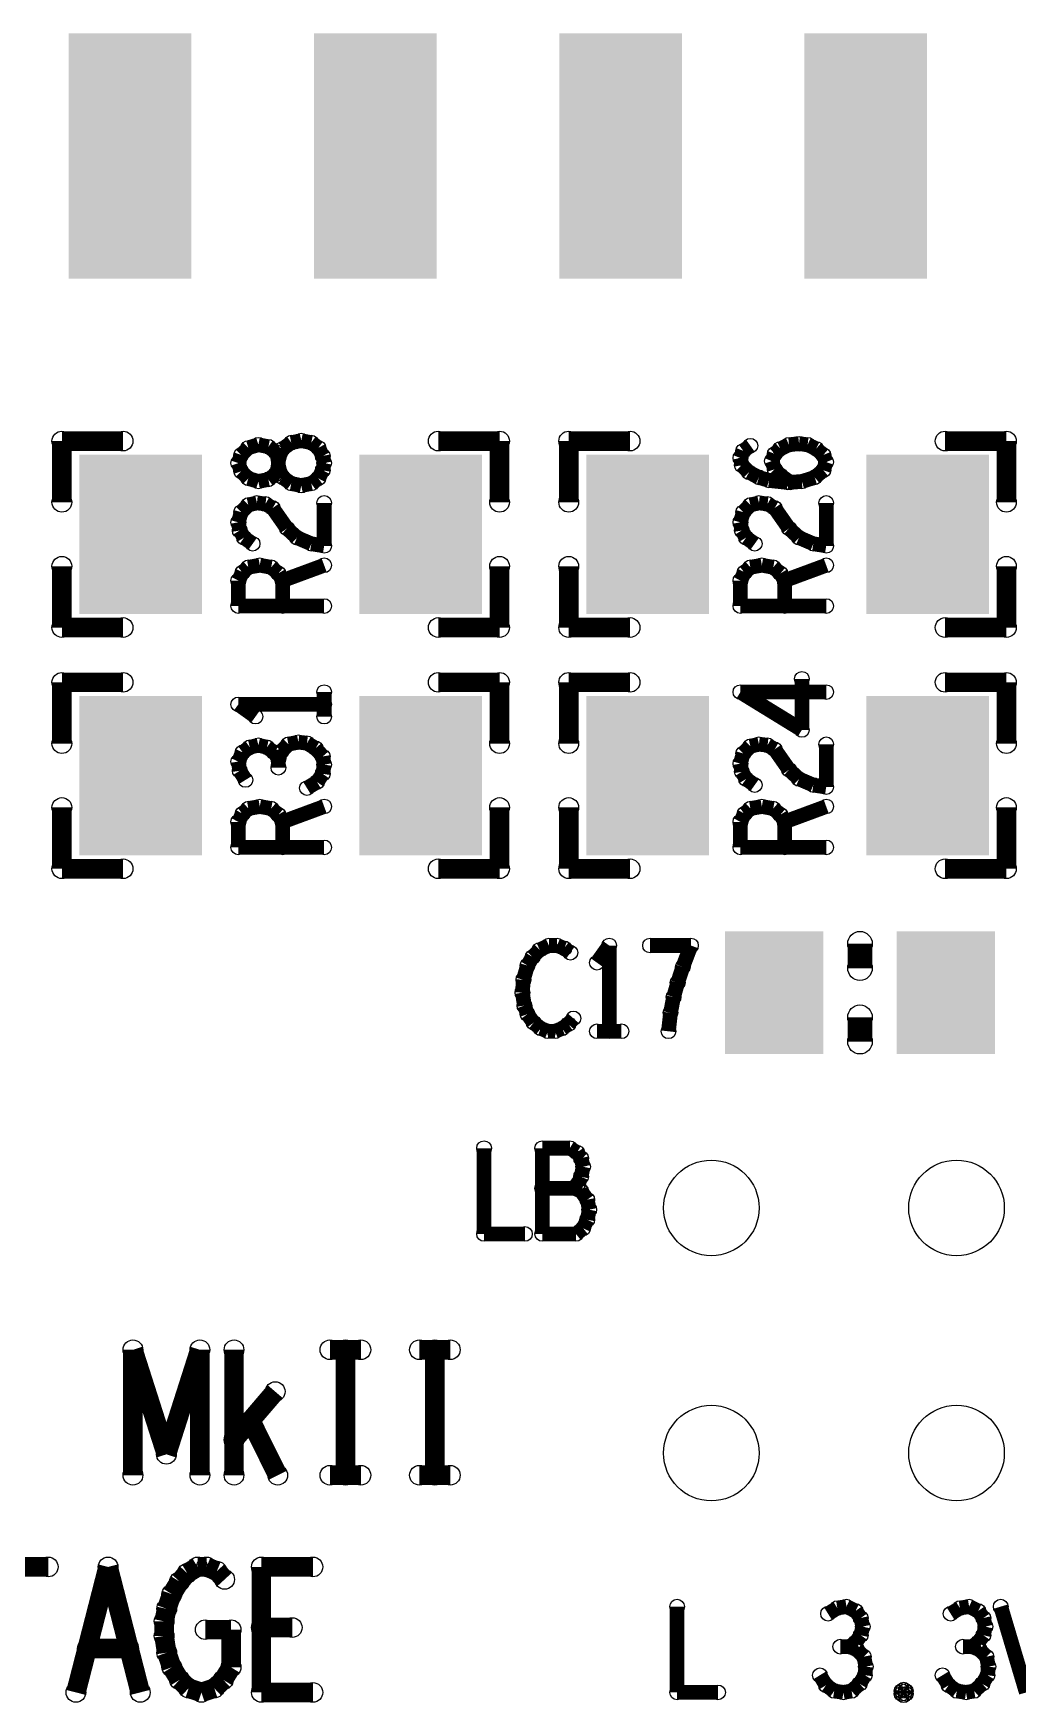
# Model space of a CAD drawing. Extents: x -18 to 115, y -16 to 67.
# Drawn here: x 43.19 to 53.38, y 8.14 to 25.44 of the extents above; entities that cross this region are included whole.
import ezdxf

# ---------------------------------------------------------------- set-up
doc = ezdxf.new("R2010")
doc.units = 0
doc.layers.get('0').update_dxf_attribs({"linetype": 'CONTINUOUS'})
for name, color, linetype in [('IVSTD1-2-1-2_DRL', 4, 'CONTINUOUS'), ('PASTETOP_ART', 5, 'CONTINUOUS'), ('SILK_TOP_ART', 14, 'CONTINUOUS')]:
    doc.layers.add(name, color=color, linetype=linetype)

# ---------------------------------------------------------------- blocks, each defined once
blk = doc.blocks.new('RECTANGLE_7')
blk.add_solid([(0.635, 0.8255), (0.635, -0.8255), (-0.635, 0.8255), (-0.635, -0.8255)])
blk = doc.blocks.new('RECTANGLE_43')
blk.add_solid([(0.635, 1.27), (0.635, -1.27), (-0.635, 1.27), (-0.635, -1.27)])
blk = doc.blocks.new('RECTANGLE_13')
blk.add_solid([(0.508, 0.635), (0.508, -0.635), (-0.508, 0.635), (-0.508, -0.635)])
blk = doc.blocks.new('ROUND_49')
blk.add_circle((0, 0), 0.102)
blk = doc.blocks.new('ROUND_50')
blk.add_circle((0, 0), 0.127)
blk = doc.blocks.new('ROUND_51')
blk.add_circle((0, 0), 0.0762)
blk = doc.blocks.new('ROUND_68')
blk.add_circle((0, 0), 0.495)

msp = doc.modelspace()

# ---------------------------------------------------------------- linework, layer by layer
at = {"layer": 'SILK_TOP_ART'}
for points, const_width in [([(43.483, 20.581), (43.483, 21.216)], 0.2032), ([(43.483, 21.216), (44.118, 21.216)], 0.2032), ([(45.8592, 21.1992), (45.7703, 21.1357)], 0.1524), ([(45.9629, 21.2203), (45.8592, 21.1992)], 0.1524), ([(46.0667, 21.1992), (45.9629, 21.2203)], 0.1524), ([(46.1407, 21.1462), (46.0667, 21.1992)], 0.1524), ([(47.382, 21.216), (48.017, 21.216)], 0.2032), ([(48.017, 21.216), (48.017, 20.581)], 0.2032), ([(48.733, 20.581), (48.733, 21.216)], 0.2032), ([(48.733, 21.216), (49.368, 21.216)], 0.2032), ([(52.632, 21.216), (53.267, 21.216)], 0.2032), ([(53.267, 21.216), (53.267, 20.581)], 0.2032), ([(45.311, 20.9875), (45.3406, 21.0722)], 0.1524), ([(45.3406, 21.0722), (45.4147, 21.1462)], 0.1524), ([(45.4147, 21.1462), (45.5184, 21.178)], 0.1524), ([(45.5184, 21.178), (45.6222, 21.1568)], 0.1524), ([(45.6222, 21.1568), (45.6962, 21.1039)], 0.1524), ([(45.6962, 21.1039), (45.7259, 21.0404)], 0.1524), ([(45.7703, 21.1357), (45.7259, 21.0404)], 0.1524), ([(45.7259, 21.0404), (45.7259, 20.9346)], 0.1524), ([(45.7259, 21.0404), (45.7259, 20.9346)], 0.1524), ([(46.1852, 21.0616), (46.1407, 21.1462)], 0.1524), ([(46.2, 20.9875), (46.1852, 21.0616)], 0.1524), ([(50.511, 21.0404), (50.5406, 21.1145)], 0.1524), ([(50.5258, 20.9663), (50.511, 21.0404)], 0.1524), ([(50.5406, 21.1145), (50.6147, 21.1674)], 0.1524), ([(50.837, 21.0087), (50.8666, 21.0828)], 0.1524), ([(50.8666, 21.0828), (50.9259, 21.1357)], 0.1524), ([(50.9259, 21.1357), (51.0148, 21.178)], 0.1524), ([(51.0148, 21.178), (51.1185, 21.1886)], 0.1524), ([(51.1185, 21.1886), (51.2074, 21.178)], 0.1524), ([(51.2074, 21.178), (51.2963, 21.1357)], 0.1524), ([(51.2963, 21.1357), (51.3704, 21.0722)], 0.1524), ([(51.3704, 21.0722), (51.4, 20.9981)], 0.1524), ([(45.3406, 20.9028), (45.311, 20.9875)], 0.1524), ([(45.4147, 20.8288), (45.3406, 20.9028)], 0.1524), ([(45.6962, 20.8711), (45.6222, 20.8182)], 0.1524), ([(45.7259, 20.9346), (45.6962, 20.8711)], 0.1524), ([(45.7259, 20.9346), (45.7703, 20.8393)], 0.1524), ([(46.1407, 20.8288), (46.1852, 20.9134)], 0.1524), ([(46.1852, 20.9134), (46.2, 20.9875)], 0.1524), ([(50.5999, 20.8922), (50.5258, 20.9663)], 0.1524), ([(50.7036, 20.8393), (50.5999, 20.8922)], 0.1524), ([(50.8666, 20.924), (50.837, 21.0087)], 0.1524), ([(50.9259, 20.8605), (50.8666, 20.924)], 0.1524), ([(51.0296, 20.7864), (50.9259, 20.8605)], 0.1524), ([(51.3704, 20.9134), (51.2815, 20.8393)], 0.1524), ([(51.4, 20.9981), (51.3704, 20.9134)], 0.1524), ([(45.5184, 20.797), (45.4147, 20.8288)], 0.1524), ([(45.6222, 20.8182), (45.5184, 20.797)], 0.1524), ([(45.7703, 20.8393), (45.8592, 20.7758)], 0.1524), ([(45.8592, 20.7758), (45.9629, 20.7547)], 0.1524), ([(45.9629, 20.7547), (46.0667, 20.7758)], 0.1524), ([(46.0667, 20.7758), (46.1407, 20.8288)], 0.1524), ([(50.8074, 20.8076), (50.7036, 20.8393)], 0.1524), ([(51, 20.7864), (50.8074, 20.8076)], 0.1524), ([(51.1481, 20.797), (51, 20.7864)], 0.1524), ([(51.2815, 20.8393), (51.1481, 20.797)], 0.1524), ([(45.3406, 20.4795), (45.4147, 20.5536)], 0.1524), ([(45.4147, 20.5536), (45.5036, 20.5748)], 0.1524), ([(45.5036, 20.5748), (45.5925, 20.5642)], 0.1524), ([(45.5925, 20.5642), (45.6666, 20.5218)], 0.1524), ([(45.6666, 20.5218), (45.8148, 20.3102)], 0.1524), ([(46.2, 20.1302), (46.2, 20.5748)], 0.1524), ([(50.5406, 20.4795), (50.6147, 20.5536)], 0.1524), ([(50.6147, 20.5536), (50.7036, 20.5748)], 0.1524), ([(50.7036, 20.5748), (50.7925, 20.5642)], 0.1524), ([(50.7925, 20.5642), (50.8666, 20.5218)], 0.1524), ([(50.8666, 20.5218), (51.0148, 20.3102)], 0.1524), ([(51.4, 20.1302), (51.4, 20.5748)], 0.1524), ([(45.311, 20.3737), (45.3406, 20.4795)], 0.1524), ([(45.3258, 20.289), (45.311, 20.3737)], 0.1524), ([(50.511, 20.3737), (50.5406, 20.4795)], 0.1524), ([(50.5258, 20.289), (50.511, 20.3737)], 0.1524), ([(45.3703, 20.2149), (45.3258, 20.289)], 0.1524), ([(45.4592, 20.1514), (45.3703, 20.2149)], 0.1524), ([(45.8148, 20.3102), (45.9185, 20.2149)], 0.1524), ([(45.9185, 20.2149), (46.0667, 20.1514)], 0.1524), ([(50.5703, 20.2149), (50.5258, 20.289)], 0.1524), ([(50.6592, 20.1514), (50.5703, 20.2149)], 0.1524), ([(51.0148, 20.3102), (51.1185, 20.2149)], 0.1524), ([(51.1185, 20.2149), (51.2667, 20.1514)], 0.1524), ([(46.0667, 20.1514), (46.2, 20.1302)], 0.1524), ([(51.2667, 20.1514), (51.4, 20.1302)], 0.1524), ([(43.483, 19.284), (43.483, 19.919)], 0.2032), ([(45.311, 19.7704), (45.3555, 19.8551)], 0.1524), ([(45.3555, 19.8551), (45.4147, 19.908)], 0.1524), ([(45.4147, 19.908), (45.5333, 19.9292)], 0.1524), ([(45.5333, 19.9292), (45.6518, 19.908)], 0.1524), ([(45.6518, 19.908), (45.7259, 19.8445)], 0.1524), ([(45.7259, 19.8445), (45.7703, 19.7704)], 0.1524), ([(45.7703, 19.7704), (46.2, 19.9292)], 0.1524), ([(48.017, 19.919), (48.017, 19.284)], 0.2032), ([(48.733, 19.284), (48.733, 19.919)], 0.2032), ([(50.511, 19.7704), (50.5555, 19.8551)], 0.1524), ([(50.5555, 19.8551), (50.6147, 19.908)], 0.1524), ([(50.6147, 19.908), (50.7333, 19.9292)], 0.1524), ([(50.7333, 19.9292), (50.8518, 19.908)], 0.1524), ([(50.8518, 19.908), (50.9259, 19.8445)], 0.1524), ([(50.9259, 19.8445), (50.9703, 19.7704)], 0.1524), ([(50.9703, 19.7704), (51.4, 19.9292)], 0.1524), ([(53.267, 19.919), (53.267, 19.284)], 0.2032), ([(45.311, 19.5058), (45.311, 19.7704)], 0.1524), ([(45.7703, 19.7704), (45.7703, 19.5058)], 0.1524), ([(50.511, 19.5058), (50.511, 19.7704)], 0.1524), ([(50.9703, 19.7704), (50.9703, 19.5058)], 0.1524), ([(46.2, 19.5058), (45.311, 19.5058)], 0.1524), ([(51.4, 19.5058), (50.511, 19.5058)], 0.1524), ([(44.118, 19.284), (43.483, 19.284)], 0.2032), ([(48.017, 19.284), (47.382, 19.284)], 0.2032), ([(49.368, 19.284), (48.733, 19.284)], 0.2032), ([(53.267, 19.284), (52.632, 19.284)], 0.2032), ([(43.483, 18.081), (43.483, 18.716)], 0.2032), ([(43.483, 18.716), (44.118, 18.716)], 0.2032), ([(46.2, 18.3605), (46.2, 18.6145)], 0.1524), ([(47.382, 18.716), (48.017, 18.716)], 0.2032), ([(48.017, 18.716), (48.017, 18.081)], 0.2032), ([(48.733, 18.081), (48.733, 18.716)], 0.2032), ([(48.733, 18.716), (49.368, 18.716)], 0.2032), ([(51.4, 18.6145), (50.511, 18.6145)], 0.1524), ([(50.511, 18.6145), (51.1481, 18.2229)], 0.1524), ([(51.1481, 18.2229), (51.1481, 18.7521)], 0.1524), ([(52.632, 18.716), (53.267, 18.716)], 0.2032), ([(53.267, 18.716), (53.267, 18.081)], 0.2032), ([(46.2, 18.4875), (45.311, 18.4875)], 0.1524), ([(45.311, 18.4875), (45.4888, 18.3605)], 0.1524), ([(45.9333, 18.0959), (45.8296, 18.0748)], 0.1524), ([(46.0222, 18.0853), (45.9333, 18.0959)], 0.1524), ([(46.1111, 18.0324), (46.0222, 18.0853)], 0.1524), ([(45.3555, 17.9901), (45.311, 17.8948)], 0.1524), ([(45.4295, 18.043), (45.3555, 17.9901)], 0.1524), ([(45.5184, 18.0642), (45.4295, 18.043)], 0.1524), ([(45.6074, 18.043), (45.5184, 18.0642)], 0.1524), ([(45.6814, 17.9901), (45.6074, 18.043)], 0.1524), ([(45.7259, 17.9266), (45.6814, 17.9901)], 0.1524), ([(45.7555, 18.0007), (45.7259, 17.9266)], 0.1524), ([(45.7259, 17.9266), (45.7259, 17.8313)], 0.1524), ([(45.8296, 18.0748), (45.7555, 18.0007)], 0.1524), ([(46.1852, 17.9478), (46.1111, 18.0324)], 0.1524), ([(46.2, 17.8631), (46.1852, 17.9478)], 0.1524), ([(50.511, 17.8737), (50.5406, 17.9795)], 0.1524), ([(50.5406, 17.9795), (50.6147, 18.0536)], 0.1524), ([(50.6147, 18.0536), (50.7036, 18.0748)], 0.1524), ([(50.7036, 18.0748), (50.7925, 18.0642)], 0.1524), ([(50.7925, 18.0642), (50.8666, 18.0218)], 0.1524), ([(50.8666, 18.0218), (51.0148, 17.8102)], 0.1524), ([(51.4, 17.6302), (51.4, 18.0748)], 0.1524), ([(45.311, 17.8948), (45.3258, 17.7996)], 0.1524), ([(45.3258, 17.7996), (45.3851, 17.7043)], 0.1524), ([(46.1259, 17.6832), (46.1852, 17.7678)], 0.1524), ([(46.1852, 17.7678), (46.2, 17.8631)], 0.1524), ([(50.5258, 17.789), (50.511, 17.8737)], 0.1524), ([(50.5703, 17.7149), (50.5258, 17.789)], 0.1524), ([(51.0148, 17.8102), (51.1185, 17.7149)], 0.1524), ([(46.0222, 17.6197), (46.1259, 17.6832)], 0.1524), ([(50.6592, 17.6514), (50.5703, 17.7149)], 0.1524), ([(51.1185, 17.7149), (51.2667, 17.6514)], 0.1524), ([(51.2667, 17.6514), (51.4, 17.6302)], 0.1524), ([(43.483, 16.784), (43.483, 17.419)], 0.2032), ([(45.3555, 17.3551), (45.4147, 17.408)], 0.1524), ([(45.4147, 17.408), (45.5333, 17.4292)], 0.1524), ([(45.5333, 17.4292), (45.6518, 17.408)], 0.1524), ([(45.6518, 17.408), (45.7259, 17.3445)], 0.1524), ([(45.7703, 17.2704), (46.2, 17.4292)], 0.1524), ([(48.017, 17.419), (48.017, 16.784)], 0.2032), ([(48.733, 16.784), (48.733, 17.419)], 0.2032), ([(50.5555, 17.3551), (50.6147, 17.408)], 0.1524), ([(50.6147, 17.408), (50.7333, 17.4292)], 0.1524), ([(50.7333, 17.4292), (50.8518, 17.408)], 0.1524), ([(50.8518, 17.408), (50.9259, 17.3445)], 0.1524), ([(50.9703, 17.2704), (51.4, 17.4292)], 0.1524), ([(53.267, 17.419), (53.267, 16.784)], 0.2032), ([(45.311, 17.2704), (45.3555, 17.3551)], 0.1524), ([(45.311, 17.0058), (45.311, 17.2704)], 0.1524), ([(45.7259, 17.3445), (45.7703, 17.2704)], 0.1524), ([(45.7703, 17.2704), (45.7703, 17.0058)], 0.1524), ([(50.511, 17.2704), (50.5555, 17.3551)], 0.1524), ([(50.511, 17.0058), (50.511, 17.2704)], 0.1524), ([(50.9259, 17.3445), (50.9703, 17.2704)], 0.1524), ([(50.9703, 17.2704), (50.9703, 17.0058)], 0.1524), ([(46.2, 17.0058), (45.311, 17.0058)], 0.1524), ([(51.4, 17.0058), (50.511, 17.0058)], 0.1524), ([(44.118, 16.784), (43.483, 16.784)], 0.2032), ([(48.017, 16.784), (47.382, 16.784)], 0.2032), ([(49.368, 16.784), (48.733, 16.784)], 0.2032), ([(53.267, 16.784), (52.632, 16.784)], 0.2032), ([(51.75, 16.008), (51.75, 15.754)], 0.254), ([(48.3588, 15.8705), (48.3058, 15.7816)], 0.1524), ([(48.4328, 15.9445), (48.3588, 15.8705)], 0.1524), ([(48.5281, 15.989), (48.4328, 15.9445)], 0.1524), ([(48.6128, 15.989), (48.5281, 15.989)], 0.1524), ([(48.6868, 15.9594), (48.6128, 15.989)], 0.1524), ([(48.7503, 15.9149), (48.6868, 15.9594)], 0.1524), ([(49.1525, 15.989), (49.0255, 15.8112)], 0.1524), ([(49.1525, 15.1), (49.1525, 15.989)], 0.1524), ([(49.9992, 15.989), (49.5758, 15.989)], 0.1524), ([(49.9145, 15.7667), (49.9992, 15.989)], 0.1524), ([(48.3058, 15.7816), (48.2635, 15.6334)], 0.1524), ([(49.8616, 15.6038), (49.9145, 15.7667)], 0.1524), ([(48.2635, 15.6334), (48.2529, 15.5)], 0.1524), ([(48.2529, 15.5), (48.2741, 15.3667)], 0.1524), ([(49.8193, 15.4556), (49.8616, 15.6038)], 0.1524), ([(48.2741, 15.3667), (48.3058, 15.2778)], 0.1524), ([(49.7875, 15.2926), (49.8193, 15.4556)], 0.1524), ([(48.3058, 15.2778), (48.3693, 15.1889)], 0.1524), ([(48.3693, 15.1889), (48.4434, 15.1296)], 0.1524), ([(48.6657, 15.1296), (48.7292, 15.1741)], 0.1524), ([(48.7292, 15.1741), (48.7821, 15.2333)], 0.1524), ([(49.7663, 15.1), (49.7875, 15.2926)], 0.1524), ([(51.75, 15.246), (51.75, 14.992)], 0.254), ([(48.4434, 15.1296), (48.5175, 15.1)], 0.1524), ([(48.5175, 15.1), (48.5916, 15.1)], 0.1524), ([(48.5916, 15.1), (48.6657, 15.1296)], 0.1524), ([(49.0255, 15.1), (49.2795, 15.1)], 0.1524), ([(47.8558, 13.889), (47.8558, 13)], 0.1524), ([(48.7448, 13.889), (48.4591, 13.889)], 0.1524), ([(48.4591, 13.889), (48.4591, 13)], 0.1524), ([(48.8189, 13.8445), (48.7448, 13.889)], 0.1524), ([(48.8612, 13.7853), (48.8189, 13.8445)], 0.1524), ([(48.8824, 13.6964), (48.8612, 13.7853)], 0.1524), ([(48.8295, 13.5186), (48.8612, 13.5926)], 0.1524), ([(48.8612, 13.5926), (48.8824, 13.6964)], 0.1524), ([(48.7872, 13.4741), (48.4591, 13.4741)], 0.1524), ([(48.7872, 13.4741), (48.8295, 13.5186)], 0.1524), ([(48.8612, 13.4445), (48.7872, 13.4741)], 0.1524), ([(48.9248, 13.3556), (48.8612, 13.4445)], 0.1524), ([(48.9459, 13.2519), (48.9248, 13.3556)], 0.1524), ([(48.9248, 13.1482), (48.9459, 13.2519)], 0.1524), ([(48.8824, 13.0593), (48.9248, 13.1482)], 0.1524), ([(47.8558, 13), (48.2792, 13)], 0.1524), ([(48.4591, 13), (48.8083, 13)], 0.1524), ([(48.8083, 13), (48.8824, 13.0593)], 0.1524), ([(44.2193, 10.5), (44.2193, 11.8)], 0.2032), ([(44.2193, 11.8), (44.566, 10.7167)], 0.2032), ([(44.566, 10.7167), (44.9127, 11.8)], 0.2032), ([(44.9127, 11.8), (44.9127, 10.5)], 0.2032), ([(45.2663, 10.5), (45.2663, 11.8)], 0.2032), ([(46.26, 11.8), (46.58, 11.8)], 0.2032), ([(46.42, 11.8), (46.42, 10.5)], 0.2032), ([(47.187, 11.8), (47.507, 11.8)], 0.2032), ([(47.347, 11.8), (47.347, 10.5)], 0.2032), ([(45.693, 11.3666), (45.2663, 10.8683)], 0.2032), ([(45.4397, 11.0633), (45.7197, 10.5)], 0.2032), ([(46.26, 10.5), (46.58, 10.5)], 0.2032), ([(47.187, 10.5), (47.507, 10.5)], 0.2032), ([(42.7283, 9.55), (43.3417, 9.55)], 0.2032), ([(43.6287, 8.25), (43.962, 9.55)], 0.2032), ([(43.962, 9.55), (44.2953, 8.25)], 0.2032), ([(44.7023, 9.3983), (44.7823, 9.485)], 0.2032), ([(44.7823, 9.485), (44.889, 9.55)], 0.2032), ([(44.889, 9.55), (44.9823, 9.55)], 0.2032), ([(44.9823, 9.55), (45.089, 9.5067)], 0.2032), ([(45.089, 9.5067), (45.169, 9.42)], 0.2032), ([(45.5493, 8.25), (45.5493, 9.55)], 0.2032), ([(45.5493, 9.55), (46.0827, 9.55)], 0.2032), ([(44.569, 9.1166), (44.6223, 9.2684)], 0.2032), ([(44.6223, 9.2684), (44.7023, 9.3983)], 0.2032), ([(44.5423, 8.9867), (44.569, 9.1166)], 0.2032), ([(49.8558, 9.139), (49.8558, 8.25)], 0.1524), ([(51.5146, 9.1242), (51.4193, 9.0649)], 0.1524), ([(51.6098, 9.139), (51.5146, 9.1242)], 0.1524), ([(51.7051, 9.0945), (51.6098, 9.139)], 0.1524), ([(51.758, 9.0205), (51.7051, 9.0945)], 0.1524), ([(52.7846, 9.1242), (52.6893, 9.0649)], 0.1524), ([(52.8798, 9.139), (52.7846, 9.1242)], 0.1524), ([(52.9751, 9.0945), (52.8798, 9.139)], 0.1524), ([(53.028, 9.0205), (52.9751, 9.0945)], 0.1524), ([(53.2079, 9.139), (53.4725, 8.25)], 0.1524), ([(44.5423, 8.835), (44.5423, 8.9867)], 0.2032), ([(44.969, 8.9), (45.2357, 8.9)], 0.2032), ([(45.2357, 8.9), (45.2357, 8.51)], 0.2032), ([(45.8693, 8.9217), (45.5493, 8.9217)], 0.2032), ([(51.7792, 8.9316), (51.758, 9.0205)], 0.1524), ([(51.758, 8.8426), (51.7792, 8.9316)], 0.1524), ([(53.0492, 8.9316), (53.028, 9.0205)], 0.1524), ([(53.028, 8.8426), (53.0492, 8.9316)], 0.1524), ([(44.569, 8.6617), (44.5423, 8.835)], 0.2032), ([(51.6416, 8.7241), (51.7051, 8.7686)], 0.1524), ([(51.7051, 8.7686), (51.758, 8.8426)], 0.1524), ([(52.9116, 8.7241), (52.9751, 8.7686)], 0.1524), ([(52.9751, 8.7686), (53.028, 8.8426)], 0.1524), ([(44.1753, 8.705), (43.7487, 8.705)], 0.2032), ([(44.6223, 8.51), (44.569, 8.6617)], 0.2032), ([(51.6416, 8.7241), (51.5463, 8.7241)], 0.1524), ([(51.7157, 8.6945), (51.6416, 8.7241)], 0.1524), ([(51.7898, 8.6204), (51.7157, 8.6945)], 0.1524), ([(51.8109, 8.5167), (51.7898, 8.6204)], 0.1524), ([(52.9116, 8.7241), (52.8163, 8.7241)], 0.1524), ([(52.9857, 8.6945), (52.9116, 8.7241)], 0.1524), ([(53.0598, 8.6204), (52.9857, 8.6945)], 0.1524), ([(53.0809, 8.5167), (53.0598, 8.6204)], 0.1524), ([(44.7023, 8.38), (44.6223, 8.51)], 0.2032), ([(44.7957, 8.2933), (44.7023, 8.38)], 0.2032), ([(45.1557, 8.38), (45.0623, 8.2933)], 0.2032), ([(45.2357, 8.51), (45.1557, 8.38)], 0.2032), ([(51.3347, 8.4278), (51.3982, 8.3241)], 0.1524), ([(51.7474, 8.3389), (51.8003, 8.4278)], 0.1524), ([(51.8003, 8.4278), (51.8109, 8.5167)], 0.1524), ([(52.6047, 8.4278), (52.6682, 8.3241)], 0.1524), ([(53.0174, 8.3389), (53.0703, 8.4278)], 0.1524), ([(53.0703, 8.4278), (53.0809, 8.5167)], 0.1524), ([(44.929, 8.25), (44.7957, 8.2933)], 0.2032), ([(45.0623, 8.2933), (44.929, 8.25)], 0.2032), ([(46.0827, 8.25), (45.5493, 8.25)], 0.2032), ([(49.8558, 8.25), (50.2792, 8.25)], 0.1524), ([(51.3982, 8.3241), (51.4828, 8.2648)], 0.1524), ([(51.4828, 8.2648), (51.5781, 8.25)], 0.1524), ([(51.5781, 8.25), (51.6628, 8.2648)], 0.1524), ([(51.6628, 8.2648), (51.7474, 8.3389)], 0.1524), ([(52.1813, 8.2648), (52.2025, 8.2796)], 0.1524), ([(52.1813, 8.2352), (52.1813, 8.2648)], 0.1524), ([(52.2025, 8.2204), (52.1813, 8.2352)], 0.1524), ([(52.2025, 8.2796), (52.2237, 8.2648)], 0.1524), ([(52.2237, 8.2352), (52.2025, 8.2204)], 0.1524), ([(52.2237, 8.2648), (52.2237, 8.2352)], 0.1524), ([(52.6682, 8.3241), (52.7528, 8.2648)], 0.1524), ([(52.7528, 8.2648), (52.8481, 8.25)], 0.1524), ([(52.8481, 8.25), (52.9328, 8.2648)], 0.1524), ([(52.9328, 8.2648), (53.0174, 8.3389)], 0.1524)]:
    msp.add_lwpolyline(points, dxfattribs=dict(at, const_width=const_width))

# ---------------------------------------------------------------- block references
at = {"layer": 'IVSTD1-2-1-2_DRL'}
for p in [(50.21, 13.27), (52.75, 13.27), (50.21, 10.73), (52.75, 10.73)]:
    msp.add_blockref('ROUND_68', p, dxfattribs=at)
at = {"layer": 'PASTETOP_ART'}
for name, p in [('RECTANGLE_43', (44.19, 24.17)), ('RECTANGLE_43', (46.73, 24.17)), ('RECTANGLE_43', (49.27, 24.17)), ('RECTANGLE_43', (51.81, 24.17)), ('RECTANGLE_7', (44.3, 20.25)), ('RECTANGLE_7', (47.2, 20.25)), ('RECTANGLE_7', (49.55, 20.25)), ('RECTANGLE_7', (52.45, 20.25)), ('RECTANGLE_7', (44.3, 17.75)), ('RECTANGLE_7', (47.2, 17.75)), ('RECTANGLE_7', (49.55, 17.75)), ('RECTANGLE_7', (52.45, 17.75)), ('RECTANGLE_13', (50.861, 15.5)), ('RECTANGLE_13', (52.639, 15.5))]:
    msp.add_blockref(name, p, dxfattribs=at)
at = {"layer": 'SILK_TOP_ART'}
for name, p in [('ROUND_49', (43.483, 21.216)), ('ROUND_49', (44.118, 21.216)), ('ROUND_51', (45.8592, 21.1992)), ('ROUND_51', (45.9629, 21.2203)), ('ROUND_51', (46.0667, 21.1992)), ('ROUND_49', (47.382, 21.216)), ('ROUND_49', (48.017, 21.216)), ('ROUND_49', (48.733, 21.216)), ('ROUND_49', (49.368, 21.216)), ('ROUND_49', (52.632, 21.216)), ('ROUND_49', (53.267, 21.216)), ('ROUND_51', (45.3406, 21.0722)), ('ROUND_51', (45.4147, 21.1462)), ('ROUND_51', (45.5184, 21.178)), ('ROUND_51', (45.6222, 21.1568)), ('ROUND_51', (45.6962, 21.1039)), ('ROUND_51', (45.7259, 21.0404)), ('ROUND_51', (45.7259, 21.0404)), ('ROUND_51', (45.7703, 21.1357)), ('ROUND_51', (46.1407, 21.1462)), ('ROUND_51', (46.1852, 21.0616)), ('ROUND_51', (50.511, 21.0404)), ('ROUND_51', (50.5406, 21.1145)), ('ROUND_51', (50.6147, 21.1674)), ('ROUND_51', (50.8666, 21.0828)), ('ROUND_51', (50.9259, 21.1357)), ('ROUND_51', (51.0148, 21.178)), ('ROUND_51', (51.1185, 21.1886)), ('ROUND_51', (51.2074, 21.178)), ('ROUND_51', (51.2963, 21.1357)), ('ROUND_51', (51.3704, 21.0722)), ('ROUND_51', (45.311, 20.9875)), ('ROUND_51', (45.3406, 20.9028)), ('ROUND_51', (45.6962, 20.8711)), ('ROUND_51', (45.7259, 20.9346)), ('ROUND_51', (45.7259, 20.9346)), ('ROUND_51', (46.1852, 20.9134)), ('ROUND_51', (46.2, 20.9875)), ('ROUND_51', (46.2, 20.9875)), ('ROUND_51', (50.5258, 20.9663)), ('ROUND_51', (50.5999, 20.8922)), ('ROUND_51', (50.837, 21.0087)), ('ROUND_51', (50.8666, 20.924)), ('ROUND_51', (50.9259, 20.8605)), ('ROUND_51', (51.3704, 20.9134)), ('ROUND_51', (51.4, 20.9981)), ('ROUND_51', (45.4147, 20.8288)), ('ROUND_51', (45.5184, 20.797)), ('ROUND_51', (45.6222, 20.8182)), ('ROUND_51', (45.7703, 20.8393)), ('ROUND_51', (45.8592, 20.7758)), ('ROUND_51', (45.9629, 20.7547)), ('ROUND_51', (46.0667, 20.7758)), ('ROUND_51', (46.1407, 20.8288)), ('ROUND_51', (50.7036, 20.8393)), ('ROUND_51', (50.8074, 20.8076)), ('ROUND_51', (51, 20.7864)), ('ROUND_51', (51.0296, 20.7864)), ('ROUND_51', (51.1481, 20.797)), ('ROUND_51', (51.2815, 20.8393)), ('ROUND_49', (43.483, 20.581)), ('ROUND_51', (45.4147, 20.5536)), ('ROUND_51', (45.5036, 20.5748)), ('ROUND_51', (45.5925, 20.5642)), ('ROUND_51', (45.6666, 20.5218)), ('ROUND_51', (46.2, 20.5748)), ('ROUND_49', (48.017, 20.581)), ('ROUND_49', (48.733, 20.581)), ('ROUND_51', (50.6147, 20.5536)), ('ROUND_51', (50.7036, 20.5748)), ('ROUND_51', (50.7925, 20.5642)), ('ROUND_51', (50.8666, 20.5218)), ('ROUND_51', (51.4, 20.5748)), ('ROUND_49', (53.267, 20.581)), ('ROUND_51', (45.311, 20.3737)), ('ROUND_51', (45.3406, 20.4795)), ('ROUND_51', (50.511, 20.3737)), ('ROUND_51', (50.5406, 20.4795)), ('ROUND_51', (45.3258, 20.289)), ('ROUND_51', (45.3703, 20.2149)), ('ROUND_51', (45.8148, 20.3102)), ('ROUND_51', (45.9185, 20.2149)), ('ROUND_51', (50.5258, 20.289)), ('ROUND_51', (50.5703, 20.2149)), ('ROUND_51', (51.0148, 20.3102)), ('ROUND_51', (51.1185, 20.2149)), ('ROUND_51', (45.4592, 20.1514)), ('ROUND_51', (46.0667, 20.1514)), ('ROUND_51', (46.2, 20.1302)), ('ROUND_51', (50.6592, 20.1514)), ('ROUND_51', (51.2667, 20.1514)), ('ROUND_51', (51.4, 20.1302)), ('ROUND_49', (43.483, 19.919)), ('ROUND_51', (45.3555, 19.8551)), ('ROUND_51', (45.4147, 19.908)), ('ROUND_51', (45.5333, 19.9292)), ('ROUND_51', (45.6518, 19.908)), ('ROUND_51', (45.7259, 19.8445)), ('ROUND_51', (46.2, 19.9292)), ('ROUND_49', (48.017, 19.919)), ('ROUND_49', (48.733, 19.919)), ('ROUND_51', (50.5555, 19.8551)), ('ROUND_51', (50.6147, 19.908)), ('ROUND_51', (50.7333, 19.9292)), ('ROUND_51', (50.8518, 19.908)), ('ROUND_51', (50.9259, 19.8445)), ('ROUND_51', (51.4, 19.9292)), ('ROUND_49', (53.267, 19.919)), ('ROUND_51', (45.311, 19.7704)), ('ROUND_51', (45.7703, 19.7704)), ('ROUND_51', (45.7703, 19.7704)), ('ROUND_51', (50.511, 19.7704)), ('ROUND_51', (50.9703, 19.7704)), ('ROUND_51', (50.9703, 19.7704)), ('ROUND_51', (45.311, 19.5058)), ('ROUND_51', (45.7703, 19.5058)), ('ROUND_51', (46.2, 19.5058)), ('ROUND_51', (50.511, 19.5058)), ('ROUND_51', (50.9703, 19.5058)), ('ROUND_51', (51.4, 19.5058)), ('ROUND_49', (43.483, 19.284)), ('ROUND_49', (44.118, 19.284)), ('ROUND_49', (47.382, 19.284)), ('ROUND_49', (48.017, 19.284)), ('ROUND_49', (48.733, 19.284)), ('ROUND_49', (49.368, 19.284)), ('ROUND_49', (52.632, 19.284)), ('ROUND_49', (53.267, 19.284)), ('ROUND_49', (43.483, 18.716)), ('ROUND_49', (44.118, 18.716)), ('ROUND_51', (46.2, 18.6145)), ('ROUND_49', (47.382, 18.716)), ('ROUND_49', (48.017, 18.716)), ('ROUND_49', (48.733, 18.716)), ('ROUND_49', (49.368, 18.716)), ('ROUND_51', (50.511, 18.6145)), ('ROUND_51', (51.1481, 18.7521)), ('ROUND_51', (51.4, 18.6145)), ('ROUND_49', (52.632, 18.716)), ('ROUND_49', (53.267, 18.716)), ('ROUND_51', (45.311, 18.4875)), ('ROUND_51', (46.2, 18.4875)), ('ROUND_51', (45.4888, 18.3605)), ('ROUND_51', (46.2, 18.3605)), ('ROUND_49', (43.483, 18.081)), ('ROUND_51', (45.9333, 18.0959)), ('ROUND_51', (46.0222, 18.0853)), ('ROUND_49', (48.017, 18.081)), ('ROUND_49', (48.733, 18.081)), ('ROUND_51', (51.1481, 18.2229)), ('ROUND_49', (53.267, 18.081)), ('ROUND_51', (45.3555, 17.9901)), ('ROUND_51', (45.4295, 18.043)), ('ROUND_51', (45.5184, 18.0642)), ('ROUND_51', (45.6074, 18.043)), ('ROUND_51', (45.6814, 17.9901)), ('ROUND_51', (45.7259, 17.9266)), ('ROUND_51', (45.7259, 17.9266)), ('ROUND_51', (45.7555, 18.0007)), ('ROUND_51', (45.8296, 18.0748)), ('ROUND_51', (46.1111, 18.0324)), ('ROUND_51', (46.1852, 17.9478)), ('ROUND_51', (50.5406, 17.9795)), ('ROUND_51', (50.6147, 18.0536)), ('ROUND_51', (50.7036, 18.0748)), ('ROUND_51', (50.7925, 18.0642)), ('ROUND_51', (50.8666, 18.0218)), ('ROUND_51', (51.4, 18.0748)), ('ROUND_51', (45.311, 17.8948)), ('ROUND_51', (45.3258, 17.7996)), ('ROUND_51', (45.7259, 17.8313)), ('ROUND_51', (46.1852, 17.7678)), ('ROUND_51', (46.2, 17.8631)), ('ROUND_51', (50.511, 17.8737)), ('ROUND_51', (50.5258, 17.789)), ('ROUND_51', (51.0148, 17.8102)), ('ROUND_51', (45.3851, 17.7043)), ('ROUND_51', (46.0222, 17.6197)), ('ROUND_51', (46.1259, 17.6832)), ('ROUND_51', (50.5703, 17.7149)), ('ROUND_51', (50.6592, 17.6514)), ('ROUND_51', (51.1185, 17.7149)), ('ROUND_51', (51.2667, 17.6514)), ('ROUND_51', (51.4, 17.6302)), ('ROUND_49', (43.483, 17.419)), ('ROUND_51', (45.4147, 17.408)), ('ROUND_51', (45.5333, 17.4292)), ('ROUND_51', (45.6518, 17.408)), ('ROUND_51', (46.2, 17.4292)), ('ROUND_49', (48.017, 17.419)), ('ROUND_49', (48.733, 17.419)), ('ROUND_51', (50.6147, 17.408)), ('ROUND_51', (50.7333, 17.4292)), ('ROUND_51', (50.8518, 17.408)), ('ROUND_51', (51.4, 17.4292)), ('ROUND_49', (53.267, 17.419)), ('ROUND_51', (45.311, 17.2704)), ('ROUND_51', (45.3555, 17.3551)), ('ROUND_51', (45.7259, 17.3445)), ('ROUND_51', (45.7703, 17.2704)), ('ROUND_51', (45.7703, 17.2704)), ('ROUND_51', (50.511, 17.2704)), ('ROUND_51', (50.5555, 17.3551)), ('ROUND_51', (50.9259, 17.3445)), ('ROUND_51', (50.9703, 17.2704)), ('ROUND_51', (50.9703, 17.2704)), ('ROUND_51', (45.311, 17.0058)), ('ROUND_51', (45.7703, 17.0058)), ('ROUND_51', (46.2, 17.0058)), ('ROUND_51', (50.511, 17.0058)), ('ROUND_51', (50.9703, 17.0058)), ('ROUND_51', (51.4, 17.0058)), ('ROUND_49', (43.483, 16.784)), ('ROUND_49', (44.118, 16.784)), ('ROUND_49', (47.382, 16.784)), ('ROUND_49', (48.017, 16.784)), ('ROUND_49', (48.733, 16.784)), ('ROUND_49', (49.368, 16.784)), ('ROUND_49', (52.632, 16.784)), ('ROUND_49', (53.267, 16.784)), ('ROUND_50', (51.75, 16.008)), ('ROUND_51', (48.3588, 15.8705)), ('ROUND_51', (48.4328, 15.9445)), ('ROUND_51', (48.5281, 15.989)), ('ROUND_51', (48.6128, 15.989)), ('ROUND_51', (48.6868, 15.9594)), ('ROUND_51', (48.7503, 15.9149)), ('ROUND_51', (49.1525, 15.989)), ('ROUND_51', (49.5758, 15.989)), ('ROUND_51', (49.9992, 15.989)), ('ROUND_51', (48.3058, 15.7816)), ('ROUND_51', (49.0255, 15.8112)), ('ROUND_51', (49.9145, 15.7667)), ('ROUND_50', (51.75, 15.754)), ('ROUND_51', (48.2529, 15.5)), ('ROUND_51', (48.2635, 15.6334)), ('ROUND_51', (49.8616, 15.6038)), ('ROUND_51', (48.2741, 15.3667)), ('ROUND_51', (49.8193, 15.4556)), ('ROUND_51', (48.3058, 15.2778)), ('ROUND_51', (48.3693, 15.1889)), ('ROUND_51', (48.7292, 15.1741)), ('ROUND_51', (48.7821, 15.2333)), ('ROUND_51', (49.7875, 15.2926)), ('ROUND_50', (51.75, 15.246)), ('ROUND_51', (48.4434, 15.1296)), ('ROUND_51', (48.5175, 15.1)), ('ROUND_51', (48.5916, 15.1)), ('ROUND_51', (48.6657, 15.1296)), ('ROUND_51', (49.0255, 15.1)), ('ROUND_51', (49.1525, 15.1)), ('ROUND_51', (49.2795, 15.1)), ('ROUND_51', (49.7663, 15.1)), ('ROUND_50', (51.75, 14.992)), ('ROUND_51', (47.8558, 13.889)), ('ROUND_51', (48.4591, 13.889)), ('ROUND_51', (48.7448, 13.889)), ('ROUND_51', (48.8189, 13.8445)), ('ROUND_51', (48.8612, 13.7853)), ('ROUND_51', (48.8612, 13.5926)), ('ROUND_51', (48.8824, 13.6964)), ('ROUND_51', (48.4591, 13.4741)), ('ROUND_51', (48.7872, 13.4741)), ('ROUND_51', (48.7872, 13.4741)), ('ROUND_51', (48.8295, 13.5186)), ('ROUND_51', (48.8612, 13.4445)), ('ROUND_51', (48.9248, 13.3556)), ('ROUND_51', (48.9459, 13.2519)), ('ROUND_51', (48.9248, 13.1482)), ('ROUND_51', (47.8558, 13)), ('ROUND_51', (48.2792, 13)), ('ROUND_51', (48.4591, 13)), ('ROUND_51', (48.8083, 13)), ('ROUND_51', (48.8824, 13.0593)), ('ROUND_49', (44.2193, 11.8)), ('ROUND_49', (44.9127, 11.8)), ('ROUND_49', (45.2663, 11.8)), ('ROUND_49', (46.26, 11.8)), ('ROUND_49', (46.42, 11.8)), ('ROUND_49', (46.58, 11.8)), ('ROUND_49', (47.187, 11.8)), ('ROUND_49', (47.347, 11.8)), ('ROUND_49', (47.507, 11.8)), ('ROUND_49', (45.693, 11.3666)), ('ROUND_49', (45.4397, 11.0633)), ('ROUND_49', (45.2663, 10.8683)), ('ROUND_49', (44.566, 10.7167)), ('ROUND_49', (44.2193, 10.5)), ('ROUND_49', (44.9127, 10.5)), ('ROUND_49', (45.2663, 10.5)), ('ROUND_49', (45.7197, 10.5)), ('ROUND_49', (46.26, 10.5)), ('ROUND_49', (46.42, 10.5)), ('ROUND_49', (46.58, 10.5)), ('ROUND_49', (47.187, 10.5)), ('ROUND_49', (47.347, 10.5)), ('ROUND_49', (47.507, 10.5)), ('ROUND_49', (43.3417, 9.55)), ('ROUND_49', (43.962, 9.55)), ('ROUND_49', (44.7823, 9.485)), ('ROUND_49', (44.889, 9.55)), ('ROUND_49', (44.9823, 9.55)), ('ROUND_49', (45.089, 9.5067)), ('ROUND_49', (45.169, 9.42)), ('ROUND_49', (45.5493, 9.55)), ('ROUND_49', (46.0827, 9.55)), ('ROUND_49', (44.6223, 9.2684)), ('ROUND_49', (44.7023, 9.3983)), ('ROUND_49', (44.569, 9.1166)), ('ROUND_51', (49.8558, 9.139)), ('ROUND_51', (51.5146, 9.1242)), ('ROUND_51', (51.6098, 9.139)), ('ROUND_51', (51.7051, 9.0945)), ('ROUND_51', (52.7846, 9.1242)), ('ROUND_51', (52.8798, 9.139)), ('ROUND_51', (52.9751, 9.0945)), ('ROUND_51', (53.2079, 9.139)), ('ROUND_49', (44.5423, 8.9867)), ('ROUND_49', (44.969, 8.9)), ('ROUND_49', (45.2357, 8.9)), ('ROUND_49', (45.5493, 8.9217)), ('ROUND_49', (45.8693, 8.9217)), ('ROUND_51', (51.4193, 9.0649)), ('ROUND_51', (51.758, 9.0205)), ('ROUND_51', (51.7792, 8.9316)), ('ROUND_51', (52.6893, 9.0649)), ('ROUND_51', (53.028, 9.0205)), ('ROUND_51', (53.0492, 8.9316)), ('ROUND_49', (44.5423, 8.835)), ('ROUND_51', (51.7051, 8.7686)), ('ROUND_51', (51.758, 8.8426)), ('ROUND_51', (52.9751, 8.7686)), ('ROUND_51', (53.028, 8.8426)), ('ROUND_49', (43.7487, 8.705)), ('ROUND_49', (44.1753, 8.705)), ('ROUND_49', (44.569, 8.6617)), ('ROUND_51', (51.5463, 8.7241)), ('ROUND_51', (51.6416, 8.7241)), ('ROUND_51', (51.6416, 8.7241)), ('ROUND_51', (51.7157, 8.6945)), ('ROUND_51', (51.7898, 8.6204)), ('ROUND_51', (52.8163, 8.7241)), ('ROUND_51', (52.9116, 8.7241)), ('ROUND_51', (52.9116, 8.7241)), ('ROUND_51', (52.9857, 8.6945)), ('ROUND_51', (53.0598, 8.6204)), ('ROUND_49', (44.6223, 8.51)), ('ROUND_49', (44.7023, 8.38)), ('ROUND_49', (45.1557, 8.38)), ('ROUND_49', (45.2357, 8.51)), ('ROUND_51', (51.3347, 8.4278)), ('ROUND_51', (51.8003, 8.4278)), ('ROUND_51', (51.8109, 8.5167)), ('ROUND_51', (52.6047, 8.4278)), ('ROUND_51', (53.0703, 8.4278)), ('ROUND_51', (53.0809, 8.5167)), ('ROUND_49', (43.6287, 8.25)), ('ROUND_49', (44.2953, 8.25)), ('ROUND_49', (44.7957, 8.2933)), ('ROUND_49', (44.929, 8.25)), ('ROUND_49', (45.0623, 8.2933)), ('ROUND_49', (45.5493, 8.25)), ('ROUND_49', (46.0827, 8.25)), ('ROUND_51', (49.8558, 8.25)), ('ROUND_51', (50.2792, 8.25)), ('ROUND_51', (51.3982, 8.3241)), ('ROUND_51', (51.4828, 8.2648)), ('ROUND_51', (51.5781, 8.25)), ('ROUND_51', (51.6628, 8.2648)), ('ROUND_51', (51.7474, 8.3389)), ('ROUND_51', (52.1813, 8.2648)), ('ROUND_51', (52.1813, 8.2352)), ('ROUND_51', (52.2025, 8.2796)), ('ROUND_51', (52.2237, 8.2648)), ('ROUND_51', (52.2237, 8.2352)), ('ROUND_51', (52.6682, 8.3241)), ('ROUND_51', (52.7528, 8.2648)), ('ROUND_51', (52.8481, 8.25)), ('ROUND_51', (52.9328, 8.2648)), ('ROUND_51', (53.0174, 8.3389)), ('ROUND_51', (52.2025, 8.2204)), ('ROUND_51', (52.2025, 8.2204))]:
    msp.add_blockref(name, p, dxfattribs=at)

doc.saveas('drawing.dxf')
